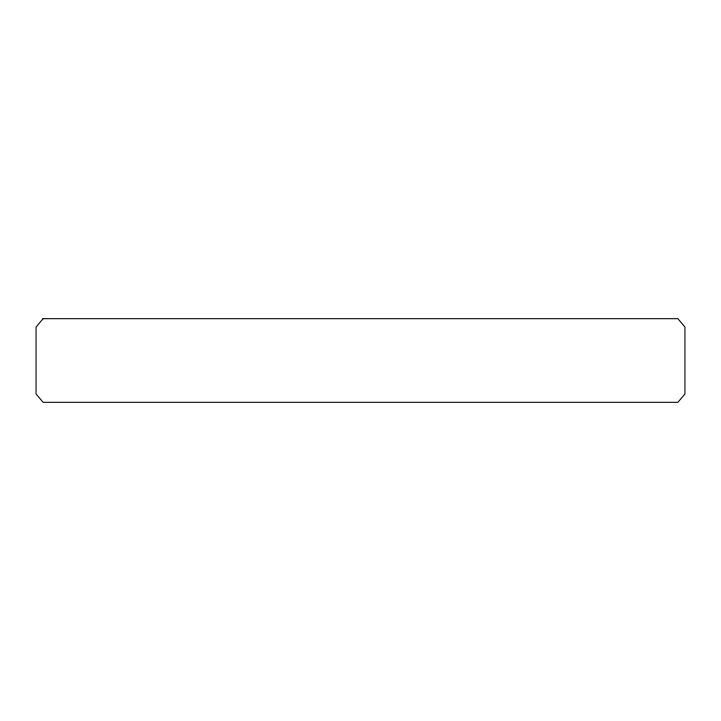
<?xml version="1.0" encoding="UTF-8"?>
<svg xmlns="http://www.w3.org/2000/svg" width="721" height="721" viewBox="0 0 721 721"><rect width="100%" height="100%" fill="white"/><g stroke="black" fill="none" stroke-linecap="round" stroke-linejoin="round"><path stroke-width="1.08" d="M43.089 318.691L36.05 327.055L36.05 393.945L43.089 402.309L677.911 402.309L684.95 393.945L684.95 327.055L677.911 318.691L43.089 318.691"/></g></svg>
